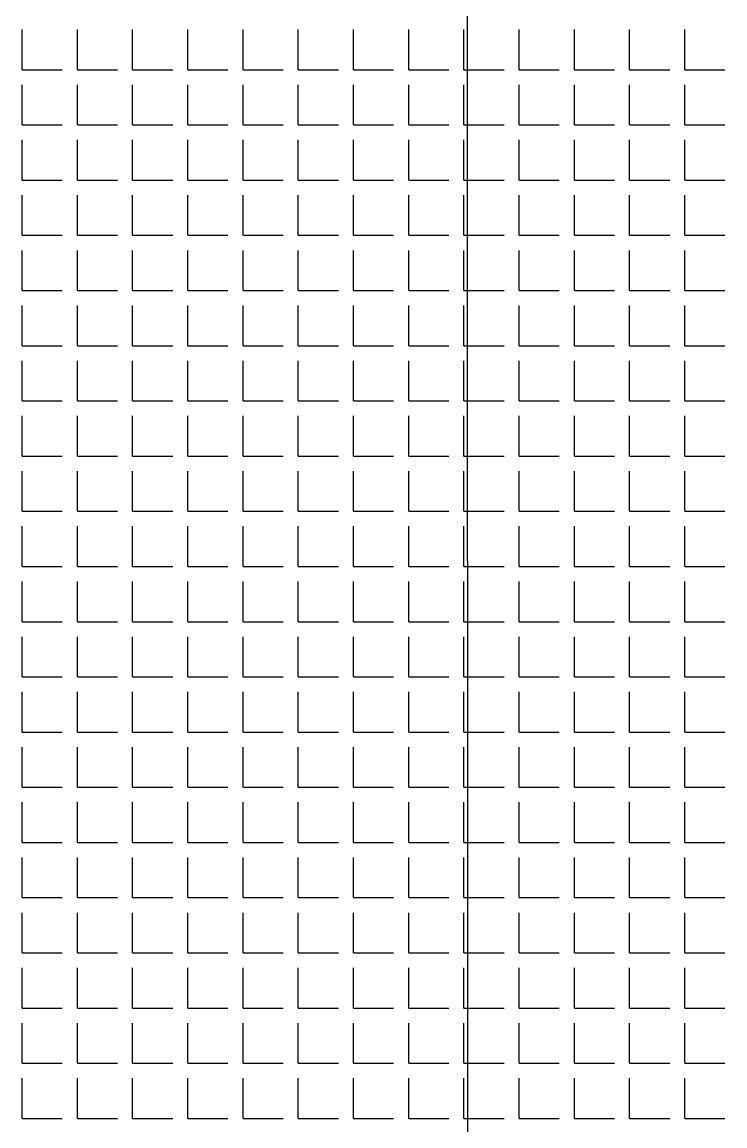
# Model space of a CAD drawing. Header units: millimetres. Extents: x -2063041 to -1932644, y 197605868 to 197643080.
# Drawn here: x -2046609.7 to -2046543.4, y 197627065.4 to 197627169.6 of the extents above; entities that cross this region are included whole.
import ezdxf

# ---------------------------------------------------------------- set-up
doc = ezdxf.new("R2010")
doc.units = ezdxf.units.MM
doc.layers.add('СКУД', color=7, linetype='Continuous')

msp = doc.modelspace()

# ---------------------------------------------------------------- linework, layer by layer
at = {"layer": 'СКУД', "color": 18, "true_color": 0x000000}
for p, q in [((-2046609.73, 197627165.15), (-2046609.73, 197627168.94)), ((-2046604.51, 197627165.15), (-2046604.51, 197627168.94)), ((-2046599.3, 197627165.15), (-2046599.3, 197627168.94)), ((-2046594.09, 197627165.15), (-2046594.09, 197627168.94)), ((-2046588.87, 197627165.15), (-2046588.87, 197627168.94)), ((-2046583.66, 197627165.15), (-2046583.66, 197627168.94)), ((-2046578.45, 197627165.15), (-2046578.45, 197627168.94)), ((-2046573.23, 197627165.15), (-2046573.23, 197627168.94)), ((-2046568.02, 197627165.15), (-2046568.02, 197627168.94)), ((-2046562.81, 197627165.15), (-2046562.81, 197627168.94)), ((-2046557.59, 197627165.15), (-2046557.59, 197627168.94)), ((-2046552.38, 197627165.15), (-2046552.38, 197627168.94)), ((-2046547.17, 197627165.15), (-2046547.17, 197627168.94)), ((-2046609.73, 197627165.15), (-2046605.93, 197627165.15)), ((-2046604.51, 197627165.15), (-2046600.72, 197627165.15)), ((-2046599.3, 197627165.15), (-2046595.51, 197627165.15)), ((-2046594.09, 197627165.15), (-2046590.29, 197627165.15)), ((-2046588.87, 197627165.15), (-2046585.08, 197627165.15)), ((-2046583.66, 197627165.15), (-2046579.87, 197627165.15)), ((-2046578.45, 197627165.15), (-2046574.65, 197627165.15)), ((-2046573.23, 197627165.15), (-2046569.44, 197627165.15)), ((-2046568.02, 197627165.15), (-2046567.69, 197627165.15)), ((-2046567.69, 197627165.15), (-2046564.23, 197627165.15)), ((-2046562.81, 197627165.15), (-2046559.01, 197627165.15)), ((-2046557.59, 197627165.15), (-2046553.8, 197627165.15)), ((-2046552.38, 197627165.15), (-2046548.59, 197627165.15)), ((-2046547.17, 197627165.15), (-2046543.37, 197627165.15)), ((-2046609.73, 197627159.93), (-2046609.73, 197627163.72)), ((-2046604.51, 197627159.93), (-2046604.51, 197627163.72)), ((-2046599.3, 197627159.93), (-2046599.3, 197627163.72)), ((-2046594.09, 197627159.93), (-2046594.09, 197627163.72)), ((-2046588.87, 197627159.93), (-2046588.87, 197627163.72)), ((-2046583.66, 197627159.93), (-2046583.66, 197627163.72)), ((-2046578.45, 197627159.93), (-2046578.45, 197627163.72)), ((-2046573.23, 197627159.93), (-2046573.23, 197627163.72)), ((-2046568.02, 197627159.93), (-2046568.02, 197627163.72)), ((-2046562.81, 197627159.93), (-2046562.81, 197627163.72)), ((-2046557.59, 197627159.93), (-2046557.59, 197627163.72)), ((-2046552.38, 197627159.93), (-2046552.38, 197627163.72)), ((-2046547.17, 197627159.93), (-2046547.17, 197627163.72)), ((-2046609.73, 197627159.93), (-2046605.93, 197627159.93)), ((-2046604.51, 197627159.93), (-2046600.72, 197627159.93)), ((-2046599.3, 197627159.93), (-2046595.51, 197627159.93)), ((-2046594.09, 197627159.93), (-2046590.29, 197627159.93)), ((-2046588.87, 197627159.93), (-2046585.08, 197627159.93)), ((-2046583.66, 197627159.93), (-2046579.87, 197627159.93)), ((-2046578.45, 197627159.93), (-2046574.65, 197627159.93)), ((-2046573.23, 197627159.93), (-2046569.44, 197627159.93)), ((-2046568.02, 197627159.93), (-2046567.69, 197627159.93)), ((-2046567.69, 197627159.93), (-2046564.23, 197627159.93)), ((-2046562.81, 197627159.93), (-2046559.01, 197627159.93)), ((-2046557.59, 197627159.93), (-2046553.8, 197627159.93)), ((-2046552.38, 197627159.93), (-2046548.59, 197627159.93)), ((-2046547.17, 197627159.93), (-2046543.37, 197627159.93)), ((-2046609.73, 197627154.72), (-2046609.73, 197627158.51)), ((-2046604.51, 197627154.72), (-2046604.51, 197627158.51)), ((-2046599.3, 197627154.72), (-2046599.3, 197627158.51)), ((-2046594.09, 197627154.72), (-2046594.09, 197627158.51)), ((-2046588.87, 197627154.72), (-2046588.87, 197627158.51)), ((-2046583.66, 197627154.72), (-2046583.66, 197627158.51)), ((-2046578.45, 197627154.72), (-2046578.45, 197627158.51)), ((-2046573.23, 197627154.72), (-2046573.23, 197627158.51)), ((-2046568.02, 197627154.72), (-2046568.02, 197627158.51)), ((-2046562.81, 197627154.72), (-2046562.81, 197627158.51)), ((-2046557.59, 197627154.72), (-2046557.59, 197627158.51)), ((-2046552.38, 197627154.72), (-2046552.38, 197627158.51)), ((-2046547.17, 197627154.72), (-2046547.17, 197627158.51)), ((-2046609.73, 197627154.72), (-2046605.93, 197627154.72)), ((-2046604.51, 197627154.72), (-2046600.72, 197627154.72)), ((-2046599.3, 197627154.72), (-2046595.51, 197627154.72)), ((-2046594.09, 197627154.72), (-2046590.29, 197627154.72)), ((-2046588.87, 197627154.72), (-2046585.08, 197627154.72)), ((-2046583.66, 197627154.72), (-2046579.87, 197627154.72)), ((-2046578.45, 197627154.72), (-2046574.65, 197627154.72)), ((-2046573.23, 197627154.72), (-2046569.44, 197627154.72)), ((-2046568.02, 197627154.72), (-2046567.69, 197627154.72)), ((-2046567.69, 197627154.72), (-2046564.23, 197627154.72)), ((-2046562.81, 197627154.72), (-2046559.01, 197627154.72)), ((-2046557.59, 197627154.72), (-2046553.8, 197627154.72)), ((-2046552.38, 197627154.72), (-2046548.59, 197627154.72)), ((-2046547.17, 197627154.72), (-2046543.37, 197627154.72)), ((-2046609.73, 197627149.51), (-2046609.73, 197627153.3)), ((-2046604.51, 197627149.51), (-2046604.51, 197627153.3)), ((-2046599.3, 197627149.51), (-2046599.3, 197627153.3)), ((-2046594.09, 197627149.51), (-2046594.09, 197627153.3)), ((-2046588.87, 197627149.51), (-2046588.87, 197627153.3)), ((-2046583.66, 197627149.51), (-2046583.66, 197627153.3)), ((-2046578.45, 197627149.51), (-2046578.45, 197627153.3)), ((-2046573.23, 197627149.51), (-2046573.23, 197627153.3)), ((-2046568.02, 197627149.51), (-2046568.02, 197627153.3)), ((-2046562.81, 197627149.51), (-2046562.81, 197627153.3)), ((-2046557.59, 197627149.51), (-2046557.59, 197627153.3)), ((-2046552.38, 197627149.51), (-2046552.38, 197627153.3)), ((-2046547.17, 197627149.51), (-2046547.17, 197627153.3)), ((-2046609.73, 197627149.51), (-2046605.93, 197627149.51)), ((-2046604.51, 197627149.51), (-2046600.72, 197627149.51)), ((-2046599.3, 197627149.51), (-2046595.51, 197627149.51)), ((-2046594.09, 197627149.51), (-2046590.29, 197627149.51)), ((-2046588.87, 197627149.51), (-2046585.08, 197627149.51)), ((-2046583.66, 197627149.51), (-2046579.87, 197627149.51)), ((-2046578.45, 197627149.51), (-2046574.65, 197627149.51)), ((-2046573.23, 197627149.51), (-2046569.44, 197627149.51)), ((-2046568.02, 197627149.51), (-2046567.69, 197627149.51)), ((-2046567.69, 197627149.51), (-2046564.23, 197627149.51)), ((-2046562.81, 197627149.51), (-2046559.01, 197627149.51)), ((-2046557.59, 197627149.51), (-2046553.8, 197627149.51)), ((-2046552.38, 197627149.51), (-2046548.59, 197627149.51)), ((-2046547.17, 197627149.51), (-2046543.37, 197627149.51)), ((-2046609.73, 197627144.29), (-2046609.73, 197627148.08)), ((-2046604.51, 197627144.29), (-2046604.51, 197627148.08)), ((-2046599.3, 197627144.29), (-2046599.3, 197627148.08)), ((-2046594.09, 197627144.29), (-2046594.09, 197627148.08)), ((-2046588.87, 197627144.29), (-2046588.87, 197627148.08)), ((-2046583.66, 197627144.29), (-2046583.66, 197627148.08)), ((-2046578.45, 197627144.29), (-2046578.45, 197627148.08)), ((-2046573.23, 197627144.29), (-2046573.23, 197627148.08)), ((-2046568.02, 197627144.29), (-2046568.02, 197627148.08)), ((-2046562.81, 197627144.29), (-2046562.81, 197627148.08)), ((-2046557.59, 197627144.29), (-2046557.59, 197627148.08)), ((-2046552.38, 197627144.29), (-2046552.38, 197627148.08)), ((-2046547.17, 197627144.29), (-2046547.17, 197627148.08)), ((-2046609.73, 197627144.29), (-2046605.93, 197627144.29)), ((-2046604.51, 197627144.29), (-2046600.72, 197627144.29)), ((-2046599.3, 197627144.29), (-2046595.51, 197627144.29)), ((-2046594.09, 197627144.29), (-2046590.29, 197627144.29)), ((-2046588.87, 197627144.29), (-2046585.08, 197627144.29)), ((-2046583.66, 197627144.29), (-2046579.87, 197627144.29)), ((-2046578.45, 197627144.29), (-2046574.65, 197627144.29)), ((-2046573.23, 197627144.29), (-2046569.44, 197627144.29)), ((-2046568.02, 197627144.29), (-2046567.69, 197627144.29)), ((-2046567.69, 197627144.29), (-2046564.23, 197627144.29)), ((-2046562.81, 197627144.29), (-2046559.01, 197627144.29)), ((-2046557.59, 197627144.29), (-2046553.8, 197627144.29)), ((-2046552.38, 197627144.29), (-2046548.59, 197627144.29)), ((-2046547.17, 197627144.29), (-2046543.37, 197627144.29)), ((-2046609.73, 197627139.08), (-2046609.73, 197627142.87)), ((-2046604.51, 197627139.08), (-2046604.51, 197627142.87)), ((-2046599.3, 197627139.08), (-2046599.3, 197627142.87)), ((-2046594.09, 197627139.08), (-2046594.09, 197627142.87)), ((-2046588.87, 197627139.08), (-2046588.87, 197627142.87)), ((-2046583.66, 197627139.08), (-2046583.66, 197627142.87)), ((-2046578.45, 197627139.08), (-2046578.45, 197627142.87)), ((-2046573.23, 197627139.08), (-2046573.23, 197627142.87)), ((-2046568.02, 197627139.08), (-2046568.02, 197627142.87)), ((-2046562.81, 197627139.08), (-2046562.81, 197627142.87)), ((-2046557.59, 197627139.08), (-2046557.59, 197627142.87)), ((-2046552.38, 197627139.08), (-2046552.38, 197627142.87)), ((-2046547.17, 197627139.08), (-2046547.17, 197627142.87)), ((-2046609.73, 197627139.08), (-2046605.93, 197627139.08)), ((-2046604.51, 197627139.08), (-2046600.72, 197627139.08)), ((-2046599.3, 197627139.08), (-2046595.51, 197627139.08)), ((-2046594.09, 197627139.08), (-2046590.29, 197627139.08)), ((-2046588.87, 197627139.08), (-2046585.08, 197627139.08)), ((-2046583.66, 197627139.08), (-2046579.87, 197627139.08)), ((-2046578.45, 197627139.08), (-2046574.65, 197627139.08)), ((-2046573.23, 197627139.08), (-2046569.44, 197627139.08)), ((-2046568.02, 197627139.08), (-2046567.69, 197627139.08)), ((-2046567.69, 197627139.08), (-2046564.23, 197627139.08)), ((-2046562.81, 197627139.08), (-2046559.01, 197627139.08)), ((-2046557.59, 197627139.08), (-2046553.8, 197627139.08)), ((-2046552.38, 197627139.08), (-2046548.59, 197627139.08)), ((-2046547.17, 197627139.08), (-2046543.37, 197627139.08)), ((-2046609.73, 197627133.87), (-2046609.73, 197627137.66)), ((-2046604.51, 197627133.87), (-2046604.51, 197627137.66)), ((-2046599.3, 197627133.87), (-2046599.3, 197627137.66)), ((-2046594.09, 197627133.87), (-2046594.09, 197627137.66)), ((-2046588.87, 197627133.87), (-2046588.87, 197627137.66)), ((-2046583.66, 197627133.87), (-2046583.66, 197627137.66)), ((-2046578.45, 197627133.87), (-2046578.45, 197627137.66)), ((-2046573.23, 197627133.87), (-2046573.23, 197627137.66)), ((-2046568.02, 197627133.87), (-2046568.02, 197627137.66)), ((-2046562.81, 197627133.87), (-2046562.81, 197627137.66)), ((-2046557.59, 197627133.87), (-2046557.59, 197627137.66)), ((-2046552.38, 197627133.87), (-2046552.38, 197627137.66)), ((-2046547.17, 197627133.87), (-2046547.17, 197627137.66)), ((-2046609.73, 197627133.87), (-2046605.93, 197627133.87)), ((-2046604.51, 197627133.87), (-2046600.72, 197627133.87)), ((-2046599.3, 197627133.87), (-2046595.51, 197627133.87)), ((-2046594.09, 197627133.87), (-2046590.29, 197627133.87)), ((-2046588.87, 197627133.87), (-2046585.08, 197627133.87)), ((-2046583.66, 197627133.87), (-2046579.87, 197627133.87)), ((-2046578.45, 197627133.87), (-2046574.65, 197627133.87)), ((-2046573.23, 197627133.87), (-2046569.44, 197627133.87)), ((-2046568.02, 197627133.87), (-2046567.69, 197627133.87)), ((-2046567.69, 197627133.87), (-2046564.23, 197627133.87)), ((-2046562.81, 197627133.87), (-2046559.01, 197627133.87)), ((-2046557.59, 197627133.87), (-2046553.8, 197627133.87)), ((-2046552.38, 197627133.87), (-2046548.59, 197627133.87)), ((-2046547.17, 197627133.87), (-2046543.37, 197627133.87)), ((-2046609.73, 197627128.65), (-2046609.73, 197627132.44)), ((-2046604.51, 197627128.65), (-2046604.51, 197627132.44)), ((-2046599.3, 197627128.65), (-2046599.3, 197627132.44)), ((-2046594.09, 197627128.65), (-2046594.09, 197627132.44)), ((-2046588.87, 197627128.65), (-2046588.87, 197627132.44)), ((-2046583.66, 197627128.65), (-2046583.66, 197627132.44)), ((-2046578.45, 197627128.65), (-2046578.45, 197627132.44)), ((-2046573.23, 197627128.65), (-2046573.23, 197627132.44)), ((-2046568.02, 197627128.65), (-2046568.02, 197627132.44)), ((-2046562.81, 197627128.65), (-2046562.81, 197627132.44)), ((-2046557.59, 197627128.65), (-2046557.59, 197627132.44)), ((-2046552.38, 197627128.65), (-2046552.38, 197627132.44)), ((-2046547.17, 197627128.65), (-2046547.17, 197627132.44)), ((-2046609.73, 197627128.65), (-2046605.93, 197627128.65)), ((-2046604.51, 197627128.65), (-2046600.72, 197627128.65)), ((-2046599.3, 197627128.65), (-2046595.51, 197627128.65)), ((-2046594.09, 197627128.65), (-2046590.29, 197627128.65)), ((-2046588.87, 197627128.65), (-2046585.08, 197627128.65)), ((-2046583.66, 197627128.65), (-2046579.87, 197627128.65)), ((-2046578.45, 197627128.65), (-2046574.65, 197627128.65)), ((-2046573.23, 197627128.65), (-2046569.44, 197627128.65)), ((-2046568.02, 197627128.65), (-2046567.69, 197627128.65)), ((-2046567.69, 197627128.65), (-2046564.23, 197627128.65)), ((-2046562.81, 197627128.65), (-2046559.01, 197627128.65)), ((-2046557.59, 197627128.65), (-2046553.8, 197627128.65)), ((-2046552.38, 197627128.65), (-2046548.59, 197627128.65)), ((-2046547.17, 197627128.65), (-2046543.37, 197627128.65)), ((-2046609.73, 197627123.44), (-2046609.73, 197627127.23)), ((-2046604.51, 197627123.44), (-2046604.51, 197627127.23)), ((-2046599.3, 197627123.44), (-2046599.3, 197627127.23)), ((-2046594.09, 197627123.44), (-2046594.09, 197627127.23)), ((-2046588.87, 197627123.44), (-2046588.87, 197627127.23)), ((-2046583.66, 197627123.44), (-2046583.66, 197627127.23)), ((-2046578.45, 197627123.44), (-2046578.45, 197627127.23)), ((-2046573.23, 197627123.44), (-2046573.23, 197627127.23)), ((-2046568.02, 197627123.44), (-2046568.02, 197627127.23)), ((-2046562.81, 197627123.44), (-2046562.81, 197627127.23)), ((-2046557.59, 197627123.44), (-2046557.59, 197627127.23)), ((-2046552.38, 197627123.44), (-2046552.38, 197627127.23)), ((-2046547.17, 197627123.44), (-2046547.17, 197627127.23)), ((-2046609.73, 197627123.44), (-2046605.93, 197627123.44)), ((-2046604.51, 197627123.44), (-2046600.72, 197627123.44)), ((-2046599.3, 197627123.44), (-2046595.51, 197627123.44)), ((-2046594.09, 197627123.44), (-2046590.29, 197627123.44)), ((-2046588.87, 197627123.44), (-2046585.08, 197627123.44)), ((-2046583.66, 197627123.44), (-2046579.87, 197627123.44)), ((-2046578.45, 197627123.44), (-2046574.65, 197627123.44)), ((-2046573.23, 197627123.44), (-2046569.44, 197627123.44)), ((-2046568.02, 197627123.44), (-2046567.69, 197627123.44)), ((-2046567.69, 197627123.44), (-2046564.23, 197627123.44)), ((-2046562.81, 197627123.44), (-2046559.01, 197627123.44)), ((-2046557.59, 197627123.44), (-2046553.8, 197627123.44)), ((-2046552.38, 197627123.44), (-2046548.59, 197627123.44)), ((-2046547.17, 197627123.44), (-2046543.37, 197627123.44)), ((-2046609.73, 197627118.23), (-2046609.73, 197627122.02)), ((-2046604.51, 197627118.23), (-2046604.51, 197627122.02)), ((-2046599.3, 197627118.23), (-2046599.3, 197627122.02)), ((-2046594.09, 197627118.23), (-2046594.09, 197627122.02)), ((-2046588.87, 197627118.23), (-2046588.87, 197627122.02)), ((-2046583.66, 197627118.23), (-2046583.66, 197627122.02)), ((-2046578.45, 197627118.23), (-2046578.45, 197627122.02)), ((-2046573.23, 197627118.23), (-2046573.23, 197627122.02)), ((-2046568.02, 197627118.23), (-2046568.02, 197627122.02)), ((-2046562.81, 197627118.23), (-2046562.81, 197627122.02)), ((-2046557.59, 197627118.23), (-2046557.59, 197627122.02)), ((-2046552.38, 197627118.23), (-2046552.38, 197627122.02)), ((-2046547.17, 197627118.23), (-2046547.17, 197627122.02)), ((-2046609.73, 197627118.23), (-2046605.93, 197627118.23)), ((-2046604.51, 197627118.23), (-2046600.72, 197627118.23)), ((-2046599.3, 197627118.23), (-2046595.51, 197627118.23)), ((-2046594.09, 197627118.23), (-2046590.29, 197627118.23)), ((-2046588.87, 197627118.23), (-2046585.08, 197627118.23)), ((-2046583.66, 197627118.23), (-2046579.87, 197627118.23)), ((-2046578.45, 197627118.23), (-2046574.65, 197627118.23)), ((-2046573.23, 197627118.23), (-2046569.44, 197627118.23)), ((-2046568.02, 197627118.23), (-2046567.69, 197627118.23)), ((-2046567.69, 197627118.23), (-2046564.23, 197627118.23)), ((-2046562.81, 197627118.23), (-2046559.01, 197627118.23)), ((-2046557.59, 197627118.23), (-2046553.8, 197627118.23)), ((-2046552.38, 197627118.23), (-2046548.59, 197627118.23)), ((-2046547.17, 197627118.23), (-2046543.37, 197627118.23)), ((-2046609.73, 197627113.01), (-2046609.73, 197627116.8)), ((-2046604.51, 197627113.01), (-2046604.51, 197627116.8)), ((-2046599.3, 197627113.01), (-2046599.3, 197627116.8)), ((-2046594.09, 197627113.01), (-2046594.09, 197627116.8)), ((-2046588.87, 197627113.01), (-2046588.87, 197627116.8)), ((-2046583.66, 197627113.01), (-2046583.66, 197627116.8)), ((-2046578.45, 197627113.01), (-2046578.45, 197627116.8)), ((-2046573.23, 197627113.01), (-2046573.23, 197627116.8)), ((-2046568.02, 197627113.01), (-2046568.02, 197627116.8)), ((-2046562.81, 197627113.01), (-2046562.81, 197627116.8)), ((-2046557.59, 197627113.01), (-2046557.59, 197627116.8)), ((-2046552.38, 197627113.01), (-2046552.38, 197627116.8)), ((-2046547.17, 197627113.01), (-2046547.17, 197627116.8)), ((-2046609.73, 197627113.01), (-2046605.93, 197627113.01)), ((-2046604.51, 197627113.01), (-2046600.72, 197627113.01)), ((-2046599.3, 197627113.01), (-2046595.51, 197627113.01)), ((-2046594.09, 197627113.01), (-2046590.29, 197627113.01)), ((-2046588.87, 197627113.01), (-2046585.08, 197627113.01)), ((-2046583.66, 197627113.01), (-2046579.87, 197627113.01)), ((-2046578.45, 197627113.01), (-2046574.65, 197627113.01)), ((-2046573.23, 197627113.01), (-2046569.44, 197627113.01)), ((-2046568.02, 197627113.01), (-2046567.69, 197627113.01)), ((-2046567.69, 197627113.01), (-2046564.23, 197627113.01)), ((-2046562.81, 197627113.01), (-2046559.01, 197627113.01)), ((-2046557.59, 197627113.01), (-2046553.8, 197627113.01)), ((-2046552.38, 197627113.01), (-2046548.59, 197627113.01)), ((-2046547.17, 197627113.01), (-2046543.37, 197627113.01)), ((-2046609.73, 197627107.8), (-2046609.73, 197627111.59)), ((-2046604.51, 197627107.8), (-2046604.51, 197627111.59)), ((-2046599.3, 197627107.8), (-2046599.3, 197627111.59)), ((-2046594.09, 197627107.8), (-2046594.09, 197627111.59)), ((-2046588.87, 197627107.8), (-2046588.87, 197627111.59)), ((-2046583.66, 197627107.8), (-2046583.66, 197627111.59)), ((-2046578.45, 197627107.8), (-2046578.45, 197627111.59)), ((-2046573.23, 197627107.8), (-2046573.23, 197627111.59)), ((-2046568.02, 197627107.8), (-2046568.02, 197627111.59)), ((-2046562.81, 197627107.8), (-2046562.81, 197627111.59)), ((-2046557.59, 197627107.8), (-2046557.59, 197627111.59)), ((-2046552.38, 197627107.8), (-2046552.38, 197627111.59)), ((-2046547.17, 197627107.8), (-2046547.17, 197627111.59)), ((-2046609.73, 197627107.8), (-2046605.93, 197627107.8)), ((-2046604.51, 197627107.8), (-2046600.72, 197627107.8)), ((-2046599.3, 197627107.8), (-2046595.51, 197627107.8)), ((-2046594.09, 197627107.8), (-2046590.29, 197627107.8)), ((-2046588.87, 197627107.8), (-2046585.08, 197627107.8)), ((-2046583.66, 197627107.8), (-2046579.87, 197627107.8)), ((-2046578.45, 197627107.8), (-2046574.65, 197627107.8)), ((-2046573.23, 197627107.8), (-2046569.44, 197627107.8)), ((-2046568.02, 197627107.8), (-2046567.69, 197627107.8)), ((-2046567.69, 197627107.8), (-2046564.23, 197627107.8)), ((-2046562.81, 197627107.8), (-2046559.01, 197627107.8)), ((-2046557.59, 197627107.8), (-2046553.8, 197627107.8)), ((-2046552.38, 197627107.8), (-2046548.59, 197627107.8)), ((-2046547.17, 197627107.8), (-2046543.37, 197627107.8)), ((-2046609.73, 197627102.59), (-2046609.73, 197627106.38)), ((-2046604.51, 197627102.59), (-2046604.51, 197627106.38)), ((-2046599.3, 197627102.59), (-2046599.3, 197627106.38)), ((-2046594.09, 197627102.59), (-2046594.09, 197627106.38)), ((-2046588.87, 197627102.59), (-2046588.87, 197627106.38)), ((-2046583.66, 197627102.59), (-2046583.66, 197627106.38)), ((-2046578.45, 197627102.59), (-2046578.45, 197627106.38)), ((-2046573.23, 197627102.59), (-2046573.23, 197627106.38)), ((-2046568.02, 197627102.59), (-2046568.02, 197627106.38)), ((-2046562.81, 197627102.59), (-2046562.81, 197627106.38)), ((-2046557.59, 197627102.59), (-2046557.59, 197627106.38)), ((-2046552.38, 197627102.59), (-2046552.38, 197627106.38)), ((-2046547.17, 197627102.59), (-2046547.17, 197627106.38)), ((-2046609.73, 197627102.59), (-2046605.93, 197627102.59)), ((-2046604.51, 197627102.59), (-2046600.72, 197627102.59)), ((-2046599.3, 197627102.59), (-2046595.51, 197627102.59)), ((-2046594.09, 197627102.59), (-2046590.29, 197627102.59)), ((-2046588.87, 197627102.59), (-2046585.08, 197627102.59)), ((-2046583.66, 197627102.59), (-2046579.87, 197627102.59)), ((-2046578.45, 197627102.59), (-2046574.65, 197627102.59)), ((-2046573.23, 197627102.59), (-2046569.44, 197627102.59)), ((-2046568.02, 197627102.59), (-2046567.69, 197627102.59)), ((-2046567.69, 197627102.59), (-2046564.23, 197627102.59)), ((-2046562.81, 197627102.59), (-2046559.01, 197627102.59)), ((-2046557.59, 197627102.59), (-2046553.8, 197627102.59)), ((-2046552.38, 197627102.59), (-2046548.59, 197627102.59)), ((-2046547.17, 197627102.59), (-2046543.37, 197627102.59)), ((-2046609.73, 197627097.37), (-2046609.73, 197627101.16)), ((-2046604.51, 197627097.37), (-2046604.51, 197627101.16)), ((-2046599.3, 197627097.37), (-2046599.3, 197627101.16)), ((-2046594.09, 197627097.37), (-2046594.09, 197627101.16)), ((-2046588.87, 197627097.37), (-2046588.87, 197627101.16)), ((-2046583.66, 197627097.37), (-2046583.66, 197627101.16)), ((-2046578.45, 197627097.37), (-2046578.45, 197627101.16)), ((-2046573.23, 197627097.37), (-2046573.23, 197627101.16)), ((-2046568.02, 197627097.37), (-2046568.02, 197627101.16)), ((-2046562.81, 197627097.37), (-2046562.81, 197627101.16)), ((-2046557.59, 197627097.37), (-2046557.59, 197627101.16)), ((-2046552.38, 197627097.37), (-2046552.38, 197627101.16)), ((-2046547.17, 197627097.37), (-2046547.17, 197627101.16)), ((-2046609.73, 197627097.37), (-2046605.93, 197627097.37)), ((-2046604.51, 197627097.37), (-2046600.72, 197627097.37)), ((-2046599.3, 197627097.37), (-2046595.51, 197627097.37)), ((-2046594.09, 197627097.37), (-2046590.29, 197627097.37)), ((-2046588.87, 197627097.37), (-2046585.08, 197627097.37)), ((-2046583.66, 197627097.37), (-2046579.87, 197627097.37)), ((-2046578.45, 197627097.37), (-2046574.65, 197627097.37)), ((-2046573.23, 197627097.37), (-2046569.44, 197627097.37)), ((-2046568.02, 197627097.37), (-2046567.69, 197627097.37)), ((-2046567.69, 197627097.37), (-2046564.23, 197627097.37)), ((-2046562.81, 197627097.37), (-2046559.01, 197627097.37)), ((-2046557.59, 197627097.37), (-2046553.8, 197627097.37)), ((-2046552.38, 197627097.37), (-2046548.59, 197627097.37)), ((-2046547.17, 197627097.37), (-2046543.37, 197627097.37)), ((-2046609.73, 197627092.16), (-2046609.73, 197627095.95)), ((-2046604.51, 197627092.16), (-2046604.51, 197627095.95)), ((-2046599.3, 197627092.16), (-2046599.3, 197627095.95)), ((-2046594.09, 197627092.16), (-2046594.09, 197627095.95)), ((-2046588.87, 197627092.16), (-2046588.87, 197627095.95)), ((-2046583.66, 197627092.16), (-2046583.66, 197627095.95)), ((-2046578.45, 197627092.16), (-2046578.45, 197627095.95)), ((-2046573.23, 197627092.16), (-2046573.23, 197627095.95)), ((-2046568.02, 197627092.16), (-2046568.02, 197627095.95)), ((-2046562.81, 197627092.16), (-2046562.81, 197627095.95)), ((-2046557.59, 197627092.16), (-2046557.59, 197627095.95)), ((-2046552.38, 197627092.16), (-2046552.38, 197627095.95)), ((-2046547.17, 197627092.16), (-2046547.17, 197627095.95)), ((-2046609.73, 197627092.16), (-2046605.93, 197627092.16)), ((-2046604.51, 197627092.16), (-2046600.72, 197627092.16)), ((-2046599.3, 197627092.16), (-2046595.51, 197627092.16)), ((-2046594.09, 197627092.16), (-2046590.29, 197627092.16)), ((-2046588.87, 197627092.16), (-2046585.08, 197627092.16)), ((-2046583.66, 197627092.16), (-2046579.87, 197627092.16)), ((-2046578.45, 197627092.16), (-2046574.65, 197627092.16)), ((-2046573.23, 197627092.16), (-2046569.44, 197627092.16)), ((-2046568.02, 197627092.16), (-2046567.69, 197627092.16)), ((-2046567.69, 197627092.16), (-2046564.23, 197627092.16)), ((-2046562.81, 197627092.16), (-2046559.01, 197627092.16)), ((-2046557.59, 197627092.16), (-2046553.8, 197627092.16)), ((-2046552.38, 197627092.16), (-2046548.59, 197627092.16)), ((-2046547.17, 197627092.16), (-2046543.37, 197627092.16)), ((-2046609.73, 197627086.95), (-2046609.73, 197627090.74)), ((-2046604.51, 197627086.95), (-2046604.51, 197627090.74)), ((-2046599.3, 197627086.95), (-2046599.3, 197627090.74)), ((-2046594.09, 197627086.95), (-2046594.09, 197627090.74)), ((-2046588.87, 197627086.95), (-2046588.87, 197627090.74)), ((-2046583.66, 197627086.95), (-2046583.66, 197627090.74)), ((-2046578.45, 197627086.95), (-2046578.45, 197627090.74)), ((-2046573.23, 197627086.95), (-2046573.23, 197627090.74)), ((-2046568.02, 197627086.95), (-2046568.02, 197627090.74)), ((-2046562.81, 197627086.95), (-2046562.81, 197627090.74)), ((-2046557.59, 197627086.95), (-2046557.59, 197627090.74)), ((-2046552.38, 197627086.95), (-2046552.38, 197627090.74)), ((-2046547.17, 197627086.95), (-2046547.17, 197627090.74)), ((-2046609.73, 197627086.95), (-2046605.93, 197627086.95)), ((-2046604.51, 197627086.95), (-2046600.72, 197627086.95)), ((-2046599.3, 197627086.95), (-2046595.51, 197627086.95)), ((-2046594.09, 197627086.95), (-2046590.29, 197627086.95)), ((-2046588.87, 197627086.95), (-2046585.08, 197627086.95)), ((-2046583.66, 197627086.95), (-2046579.87, 197627086.95)), ((-2046578.45, 197627086.95), (-2046574.65, 197627086.95)), ((-2046573.23, 197627086.95), (-2046569.44, 197627086.95)), ((-2046568.02, 197627086.95), (-2046567.69, 197627086.95)), ((-2046567.69, 197627086.95), (-2046564.23, 197627086.95)), ((-2046562.81, 197627086.95), (-2046559.01, 197627086.95)), ((-2046557.59, 197627086.95), (-2046553.8, 197627086.95)), ((-2046552.38, 197627086.95), (-2046548.59, 197627086.95)), ((-2046547.17, 197627086.95), (-2046543.37, 197627086.95)), ((-2046609.73, 197627081.73), (-2046609.73, 197627085.52)), ((-2046604.51, 197627081.73), (-2046604.51, 197627085.52)), ((-2046599.3, 197627081.73), (-2046599.3, 197627085.52)), ((-2046594.09, 197627081.73), (-2046594.09, 197627085.52)), ((-2046588.87, 197627081.73), (-2046588.87, 197627085.52)), ((-2046583.66, 197627081.73), (-2046583.66, 197627085.52)), ((-2046578.45, 197627081.73), (-2046578.45, 197627085.52)), ((-2046573.23, 197627081.73), (-2046573.23, 197627085.52)), ((-2046568.02, 197627081.73), (-2046568.02, 197627085.52)), ((-2046562.81, 197627081.73), (-2046562.81, 197627085.52)), ((-2046557.59, 197627081.73), (-2046557.59, 197627085.52)), ((-2046552.38, 197627081.73), (-2046552.38, 197627085.52)), ((-2046547.17, 197627081.73), (-2046547.17, 197627085.52)), ((-2046609.73, 197627081.73), (-2046605.93, 197627081.73)), ((-2046604.51, 197627081.73), (-2046600.72, 197627081.73)), ((-2046599.3, 197627081.73), (-2046595.51, 197627081.73)), ((-2046594.09, 197627081.73), (-2046590.29, 197627081.73)), ((-2046588.87, 197627081.73), (-2046585.08, 197627081.73)), ((-2046583.66, 197627081.73), (-2046579.87, 197627081.73)), ((-2046578.45, 197627081.73), (-2046574.65, 197627081.73)), ((-2046573.23, 197627081.73), (-2046569.44, 197627081.73)), ((-2046568.02, 197627081.73), (-2046567.69, 197627081.73)), ((-2046567.69, 197627081.73), (-2046564.23, 197627081.73)), ((-2046562.81, 197627081.73), (-2046559.01, 197627081.73)), ((-2046557.59, 197627081.73), (-2046553.8, 197627081.73)), ((-2046552.38, 197627081.73), (-2046548.59, 197627081.73)), ((-2046547.17, 197627081.73), (-2046543.37, 197627081.73)), ((-2046609.73, 197627076.52), (-2046609.73, 197627080.31)), ((-2046604.51, 197627076.52), (-2046604.51, 197627080.31)), ((-2046599.3, 197627076.52), (-2046599.3, 197627080.31)), ((-2046594.09, 197627076.52), (-2046594.09, 197627080.31)), ((-2046588.87, 197627076.52), (-2046588.87, 197627080.31)), ((-2046583.66, 197627076.52), (-2046583.66, 197627080.31)), ((-2046578.45, 197627076.52), (-2046578.45, 197627080.31)), ((-2046573.23, 197627076.52), (-2046573.23, 197627080.31)), ((-2046568.02, 197627076.52), (-2046568.02, 197627080.31)), ((-2046562.81, 197627076.52), (-2046562.81, 197627080.31)), ((-2046557.59, 197627076.52), (-2046557.59, 197627080.31)), ((-2046552.38, 197627076.52), (-2046552.38, 197627080.31)), ((-2046547.17, 197627076.52), (-2046547.17, 197627080.31)), ((-2046609.73, 197627076.52), (-2046605.93, 197627076.52)), ((-2046604.51, 197627076.52), (-2046600.72, 197627076.52)), ((-2046599.3, 197627076.52), (-2046595.51, 197627076.52)), ((-2046594.09, 197627076.52), (-2046590.29, 197627076.52)), ((-2046588.87, 197627076.52), (-2046585.08, 197627076.52)), ((-2046583.66, 197627076.52), (-2046579.87, 197627076.52)), ((-2046578.45, 197627076.52), (-2046574.65, 197627076.52)), ((-2046573.23, 197627076.52), (-2046569.44, 197627076.52)), ((-2046568.02, 197627076.52), (-2046567.69, 197627076.52)), ((-2046567.69, 197627076.52), (-2046564.23, 197627076.52)), ((-2046562.81, 197627076.52), (-2046559.01, 197627076.52)), ((-2046557.59, 197627076.52), (-2046553.8, 197627076.52)), ((-2046552.38, 197627076.52), (-2046548.59, 197627076.52)), ((-2046547.17, 197627076.52), (-2046543.37, 197627076.52)), ((-2046609.73, 197627071.31), (-2046609.73, 197627075.1)), ((-2046604.51, 197627071.31), (-2046604.51, 197627075.1)), ((-2046599.3, 197627071.31), (-2046599.3, 197627075.1)), ((-2046594.09, 197627071.31), (-2046594.09, 197627075.1)), ((-2046588.87, 197627071.31), (-2046588.87, 197627075.1)), ((-2046583.66, 197627071.31), (-2046583.66, 197627075.1)), ((-2046578.45, 197627071.31), (-2046578.45, 197627075.1)), ((-2046573.23, 197627071.31), (-2046573.23, 197627075.1)), ((-2046568.02, 197627071.31), (-2046568.02, 197627075.1)), ((-2046562.81, 197627071.31), (-2046562.81, 197627075.1)), ((-2046557.59, 197627071.31), (-2046557.59, 197627075.1)), ((-2046552.38, 197627071.31), (-2046552.38, 197627075.1)), ((-2046547.17, 197627071.31), (-2046547.17, 197627075.1)), ((-2046609.73, 197627071.31), (-2046605.93, 197627071.31)), ((-2046604.51, 197627071.31), (-2046600.72, 197627071.31)), ((-2046599.3, 197627071.31), (-2046595.51, 197627071.31)), ((-2046594.09, 197627071.31), (-2046590.29, 197627071.31)), ((-2046588.87, 197627071.31), (-2046585.08, 197627071.31)), ((-2046583.66, 197627071.31), (-2046579.87, 197627071.31)), ((-2046578.45, 197627071.31), (-2046574.65, 197627071.31)), ((-2046573.23, 197627071.31), (-2046569.44, 197627071.31)), ((-2046568.02, 197627071.31), (-2046567.69, 197627071.31)), ((-2046567.69, 197627071.31), (-2046564.23, 197627071.31)), ((-2046562.81, 197627071.31), (-2046559.01, 197627071.31)), ((-2046557.59, 197627071.31), (-2046553.8, 197627071.31)), ((-2046552.38, 197627071.31), (-2046548.59, 197627071.31)), ((-2046547.17, 197627071.31), (-2046543.37, 197627071.31)), ((-2046609.73, 197627066.09), (-2046609.73, 197627069.88)), ((-2046604.51, 197627066.09), (-2046604.51, 197627069.88)), ((-2046599.3, 197627066.09), (-2046599.3, 197627069.88)), ((-2046594.09, 197627066.09), (-2046594.09, 197627069.88)), ((-2046588.87, 197627066.09), (-2046588.87, 197627069.88)), ((-2046583.66, 197627066.09), (-2046583.66, 197627069.88)), ((-2046578.45, 197627066.09), (-2046578.45, 197627069.88)), ((-2046573.23, 197627066.09), (-2046573.23, 197627069.88)), ((-2046568.02, 197627066.09), (-2046568.02, 197627069.88)), ((-2046562.81, 197627066.09), (-2046562.81, 197627069.88)), ((-2046557.59, 197627066.09), (-2046557.59, 197627069.88)), ((-2046552.38, 197627066.09), (-2046552.38, 197627069.88)), ((-2046547.17, 197627066.09), (-2046547.17, 197627069.88)), ((-2046609.73, 197627066.09), (-2046605.93, 197627066.09)), ((-2046604.51, 197627066.09), (-2046600.72, 197627066.09)), ((-2046599.3, 197627066.09), (-2046595.51, 197627066.09)), ((-2046594.09, 197627066.09), (-2046590.29, 197627066.09)), ((-2046588.87, 197627066.09), (-2046585.08, 197627066.09)), ((-2046583.66, 197627066.09), (-2046579.87, 197627066.09)), ((-2046578.45, 197627066.09), (-2046574.65, 197627066.09)), ((-2046573.23, 197627066.09), (-2046569.44, 197627066.09)), ((-2046568.02, 197627066.09), (-2046567.69, 197627066.09)), ((-2046567.69, 197627066.09), (-2046564.23, 197627066.09)), ((-2046562.81, 197627066.09), (-2046559.01, 197627066.09)), ((-2046557.59, 197627066.09), (-2046553.8, 197627066.09)), ((-2046552.38, 197627066.09), (-2046548.59, 197627066.09)), ((-2046547.17, 197627066.09), (-2046543.37, 197627066.09))]:
    msp.add_line(p, q, dxfattribs=at)
for points in [[(-2046567.69, 197627118.74), (-2046567.69, 197627297.71)], [(-2046567.69, 197627118.74), (-2046567.69, 197626939.77)]]:
    msp.add_lwpolyline(points, dxfattribs=at)

doc.saveas('drawing.dxf')
